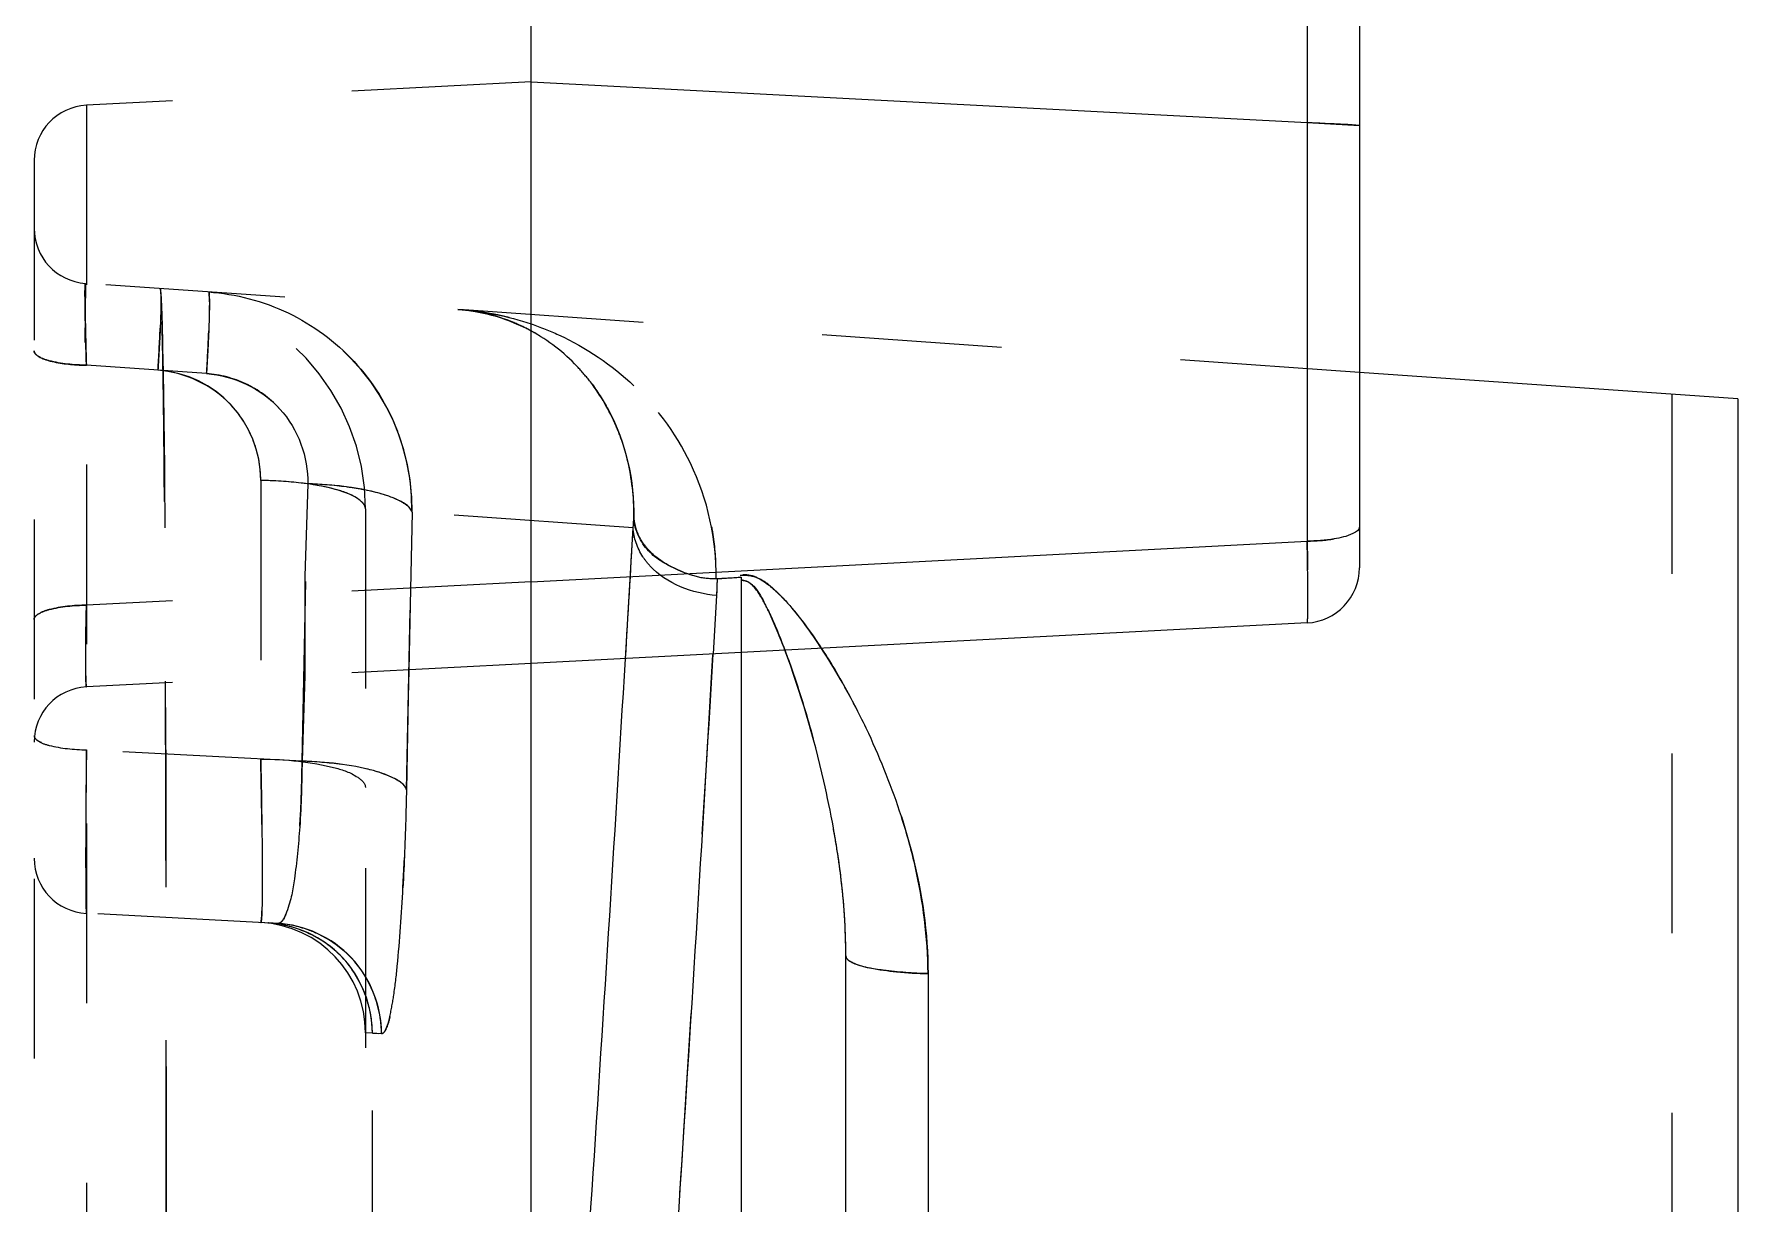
# Model space of a CAD drawing. Header units: millimetres. Extents: x 1727 to 4210, y -6182 to 759.
# Drawn here: x 2454.81 to 2470.31, y -3220.19 to -3209.55 of the extents above; entities that cross this region are included whole.
import ezdxf

# ---------------------------------------------------------------- set-up
doc = ezdxf.new("R2010")
doc.units = ezdxf.units.MM
doc.header["$LTSCALE"] = 16.335
doc.linetypes.add('HIDDEN', pattern=[0.2, 0.1, -0.1])
doc.layers.get('0').update_dxf_attribs({"linetype": 'CONTINUOUS'})
doc.layers.add('DEFAULT_2', color=8, linetype='HIDDEN')

msp = doc.modelspace()

# ---------------------------------------------------------------- linework, layer by layer
at = {"color": 7, "linetype": 'Continuous'}
for p, q in [((2459.329, -3432.148), (2459.329, -3184.712)), ((2466.39, -3195.887), (2466.39, -3214.166)), ((2466.867, -3195.888), (2466.867, -3214.409)), ((2459.329, -3209.99), (2466.39, -3210.36)), ((2470.31, -3212.873), (2466.867, -3212.632)), ((2470.31, -3212.873), (2470.31, -3226.186)), ((2459.329, -3214.537), (2466.39, -3214.166)), ((2466.39, -3214.91), (2459.329, -3215.28)), ((2461.241, -3215.18), (2461.241, -3225.464)), ((2462.193, -3372.539), (2462.193, -3217.939)), ((2462.941, -3218.1), (2462.941, -3225.324))]:
    msp.add_line(p, q, dxfattribs=at)
for centre, radius, start, end in [((2427.804, -3214.974), 38.595, 0.8117, 1.1985), ((2466.364, -3214.409), 0.502, 273, 0), ((1622.207, -3165.129), 839.477, 355.89557, 356.578075), ((1623.417, -3166.166), 839.002, 355.954681, 356.650003), ((2453.811, -3218.267), 8.403, 8.7847, 10.2298), ((2457.384, -3218.385), 5.584, 13.0751, 17.8908), ((2454.723, -3218.126), 7.48, 7.0509, 8.7871), ((2462.989, -3214.787), 3.313, 264.1985, 269.1839)]:
    msp.add_arc(centre, radius, start, end, dxfattribs=at)
for points, knots in [([(2466.867, -3210.385), (2466.867, -3210.388), (2466.849, -3210.387), (2466.829, -3210.384), (2466.783, -3210.38), (2466.7, -3210.375), (2466.566, -3210.37), (2466.453, -3210.363), (2466.39, -3210.36)], [0, 0, 0, 0, 0.019384, 0.074313, 0.163803, 0.285074, 0.608313, 1, 1, 1, 1]), ([(2466.867, -3214.037), (2466.867, -3214.065), (2466.772, -3214.122), (2466.694, -3214.136), (2466.636, -3214.146)], [0, 0, 0, 0, 0.323343, 1, 1, 1, 1]), ([(2466.39, -3214.91), (2466.393, -3214.91), (2466.392, -3214.893), (2466.396, -3214.874), (2466.396, -3214.831), (2466.398, -3214.749), (2466.397, -3214.612), (2466.396, -3214.494), (2466.395, -3214.427)], [0, 0, 0, 0, 0.018068, 0.069232, 0.152884, 0.268014, 0.5848, 1, 1, 1, 1]), ([(2462.08, -3216.775), (2462.054, -3216.632), (2461.941, -3216.085), (2461.784, -3215.547), (2461.639, -3215.159)], [0, 0, 0, 0, 0.25934, 1, 1, 1, 1]), ([(2462.401, -3215.917), (2462.369, -3215.849), (2462.239, -3215.584), (2462.092, -3215.326), (2461.971, -3215.142)], [0, 0, 0, 0, 0.254122, 1, 1, 1, 1]), ([(2462.257, -3218.002), (2462.307, -3218.026), (2462.441, -3218.056), (2462.574, -3218.075), (2462.654, -3218.083)], [0, 0, 0, 0, 0.40855, 1, 1, 1, 1])]:
    msp.add_open_spline(points, degree=3, knots=knots, dxfattribs=at)
for points in [[(2466.636, -3214.146), (2466.555, -3214.159), (2466.472, -3214.165), (2466.39, -3214.166)], [(2462.698, -3216.67), (2462.615, -3216.413), (2462.515, -3216.162), (2462.401, -3215.917)], [(2462.193, -3217.939), (2462.193, -3217.695), (2462.176, -3217.45), (2462.146, -3217.208)], [(2462.941, -3218.1), (2462.939, -3217.772), (2462.897, -3217.442), (2462.823, -3217.122)]]:
    msp.add_open_spline(points, degree=3, dxfattribs=at)
at = {"layer": 'DEFAULT_2', "color": 8, "linetype": 'HIDDEN'}
for p, q in [((2459.329, -3209.99), (2455.283, -3210.202)), ((2455.283, -3210.202), (2455.283, -3386.658)), ((2466.39, -3210.36), (2466.867, -3210.385)), ((2454.807, -3210.704), (2454.807, -3386.156)), ((2455.274, -3211.822), (2455.268, -3212.361)), ((2466.867, -3212.632), (2455.274, -3211.822)), ((2456.376, -3212.643), (2455.283, -3212.566)), ((2469.71, -3212.831), (2469.71, -3226.244)), ((2456.869, -3213.615), (2456.869, -3216.148)), ((2457.245, -3216.167), (2457.297, -3213.645)), ((2457.297, -3213.645), (2457.271, -3214.485)), ((2457.822, -3213.874), (2457.822, -3382.986)), ((2458.195, -3216.427), (2458.246, -3213.904)), ((2458.246, -3213.904), (2458.229, -3214.745)), ((2460.258, -3214.045), (2458.246, -3213.904)), ((2460.188, -3215.236), (2460.258, -3214.045)), ((2459.329, -3214.537), (2455.283, -3214.749)), ((2457.271, -3214.485), (2457.269, -3215.388)), ((2461.241, -3214.494), (2461.241, -3215.18)), ((2458.229, -3214.745), (2458.217, -3215.339)), ((2461.016, -3214.66), (2460.985, -3215.193)), ((2459.329, -3215.28), (2455.283, -3215.492)), ((2457.269, -3215.388), (2457.245, -3216.167)), ((2458.217, -3215.339), (2458.212, -3215.586)), ((2458.212, -3215.586), (2458.195, -3216.427)), ((2457.245, -3216.167), (2455.283, -3216.065)), ((2457.019, -3217.643), (2455.283, -3217.552)), ((2457.885, -3218.643), (2457.822, -3218.639)), ((2457.968, -3218.647), (2457.885, -3218.643)), ((2457.885, -3218.643), (2457.94, -3218.646)), ((2457.885, -3220.978), (2457.885, -3218.645))]:
    msp.add_line(p, q, dxfattribs=at)
for centre, radius, start, end in [((2455.309, -3210.704), 0.502, 93, 180), ((2455.309, -3211.321), 0.502, 180, 266), ((2455.812, -3213.874), 2.01, 0, 86), ((2456.28, -3213.873), 1.965, 359.4334, 64.4627), ((2487.569, -3211.549), 32.302, 181.1303, 181.5385), ((2437.009, -3211.45), 18.961, 356.4854, 357.6474), ((2437.434, -3211.48), 18.978, 356.4866, 357.6472), ((2458.534, -3213.71), 1.658, 57.8871, 63.1399), ((2498.758, -3211.262), 43.495, 181.5203, 181.7181), ((2455.307, -3210.831), 1.736, 266.8304, 269.1981), ((2455.865, -3213.614), 1.005, 359.9886, 86.0114), ((2456.822, -3217.127), 3.513, 83.2205, 89.2211), ((2457.181, -3217.183), 3.54, 82.4249, 88.1306), ((2457.273, -3216.522), 2.873, 79.4929, 82.4955), ((2458.297, -3213.884), 1.968, 355.3192, 357.8229), ((1622.172, -3165.126), 839.513, 356.578075, 356.659452), ((2460.833, -3213.85), 0.589, 210.958, 222.2891), ((2458.25, -3214.498), 2.774, 356.6574, 359.7987), ((2459.095, -3181.82), 32.744, 273.3784, 273.7584), ((2459.1, -3181.907), 32.657, 273.3786, 273.7586), ((1623.464, -3166.169), 838.954, 355.868526, 356.686517), ((2455.309, -3215.994), 0.502, 93, 180), ((2630.665, -3217.856), 175.392, 179.41482, 179.6094), ((2374.149, -3217.864), 82.738, 0.99036, 1.18876), ((2444.924, -3216.046), 12.322, 358.3715, 359.4361), ((2457.13, -3219.706), 3.54, 82.3033, 88.1311), ((2388.781, -3217.616), 68.104, 0.7337, 0.99416), ((2447.268, -3216.124), 9.977, 356.3599, 358.4358), ((2524.838, -3217.154), 69.562, 179.59311, 179.98647), ((2453.876, -3218.256), 8.336, 8.5807, 10.2338), ((2455.309, -3217.051), 0.502, 179.9999, 267.0002), ((2454.549, -3218.152), 7.656, 7.9758, 8.5643), ((2455.043, -3218.084), 7.157, 6.4724, 7.9855), ((2455.512, -3218.03), 6.685, 5.6351, 6.4638), ((2455.946, -3217.988), 6.249, 3.8257, 5.6453), ((2456.817, -3218.639), 1.005, 0, 87), ((2456.889, -3218.521), 0.883, 81.6878, 86.9541), ((2456.323, -3217.962), 5.871, 2.9544, 3.8149), ((2456.754, -3217.942), 5.439, 0.0257, 2.9792)]:
    msp.add_arc(centre, radius, start, end, dxfattribs=at)
for points, knots in [([(2455.283, -3212.566), (2455.28, -3212.468), (2455.276, -3212.327), (2455.273, -3212.15), (2455.27, -3212.041), (2455.271, -3211.955), (2455.268, -3211.882), (2455.275, -3211.852), (2455.269, -3211.821), (2455.274, -3211.822)], [0, 0, 0, 0, 0.39635, 0.56655, 0.713495, 0.833735, 0.923821, 0.980328, 1, 1, 1, 1]), ([(2455.952, -3211.869), (2455.957, -3211.87), (2455.956, -3211.898), (2455.961, -3211.931), (2455.96, -3212.002), (2455.959, -3212.134), (2455.949, -3212.343), (2455.94, -3212.518), (2455.934, -3212.612)], [0, 0, 0, 0, 0.020378, 0.076387, 0.166977, 0.290476, 0.619403, 1, 1, 1, 1]), ([(2455.952, -3239.941), (2455.961, -3238.115), (2455.977, -3234.534), (2455.995, -3229.334), (2456.005, -3225.222), (2456.009, -3222.186), (2456.01, -3220.151), (2456.009, -3218.307), (2456.006, -3216.671), (2456.002, -3215.26), (2455.996, -3214.231), (2455.991, -3213.53), (2455.987, -3213.099), (2455.982, -3212.732), (2455.977, -3212.43), (2455.971, -3212.196), (2455.967, -3212.04), (2455.962, -3211.952), (2455.96, -3211.906), (2455.955, -3211.886), (2455.955, -3211.869), (2455.952, -3211.869)], [0, 0, 0, 0, 0.195101, 0.382727, 0.555661, 0.634501, 0.707225, 0.773121, 0.831567, 0.881986, 0.923908, 0.941548, 0.956922, 0.969997, 0.980743, 0.989131, 0.995143, 0.997253, 0.998765, 0.999677, 1, 1, 1, 1]), ([(2455.952, -3211.869), (2455.955, -3211.869), (2455.955, -3211.887), (2455.96, -3211.907), (2455.962, -3211.952), (2455.967, -3212.041), (2455.972, -3212.198), (2455.975, -3212.333), (2455.976, -3212.412)], [0, 0, 0, 0, 0.016771, 0.064138, 0.142624, 0.252218, 0.564416, 1, 1, 1, 1]), ([(2456.393, -3211.9), (2456.398, -3211.9), (2456.397, -3211.928), (2456.403, -3211.96), (2456.401, -3212.031), (2456.4, -3212.163), (2456.391, -3212.372), (2456.381, -3212.548), (2456.376, -3212.643)], [0, 0, 0, 0, 0.019947, 0.074946, 0.164376, 0.286995, 0.616175, 1, 1, 1, 1]), ([(2456.393, -3211.9), (2456.4, -3211.901), (2456.396, -3211.943), (2456.401, -3211.962), (2456.401, -3211.982)], [0, 0, 0, 0, 0.262763, 1, 1, 1, 1]), ([(2456.401, -3211.982), (2456.402, -3211.999), (2456.402, -3212.092), (2456.398, -3212.184), (2456.395, -3212.259)], [0, 0, 0, 0, 0.187621, 1, 1, 1, 1]), ([(2461.012, -3214.509), (2461.018, -3214.15), (2460.865, -3213.466), (2460.27, -3212.682), (2459.506, -3212.208), (2458.941, -3212.078), (2458.663, -3212.059)], [0, 0, 0, 0, 0.289067, 0.541638, 0.775022, 1, 1, 1, 1]), ([(2459.334, -3212.257), (2459.281, -3212.228), (2459.07, -3212.126), (2458.837, -3212.071), (2458.663, -3212.059)], [0, 0, 0, 0, 0.257341, 1, 1, 1, 1]), ([(2458.663, -3212.059), (2458.716, -3212.062), (2458.93, -3212.088), (2459.138, -3212.157), (2459.284, -3212.231)], [0, 0, 0, 0, 0.244297, 1, 1, 1, 1]), ([(2459.331, -3212.191), (2459.415, -3212.22), (2459.755, -3212.354), (2460.064, -3212.564), (2460.264, -3212.754)], [0, 0, 0, 0, 0.244002, 1, 1, 1, 1]), ([(2459.869, -3212.719), (2459.831, -3212.67), (2459.678, -3212.49), (2459.487, -3212.341), (2459.334, -3212.257)], [0, 0, 0, 0, 0.261646, 1, 1, 1, 1]), ([(2455.283, -3212.566), (2455.169, -3212.565), (2455.014, -3212.55), (2454.858, -3212.5), (2454.807, -3212.456), (2454.807, -3212.437)], [0, 0, 0, 0, 0.66723, 0.885465, 1, 1, 1, 1]), ([(2454.807, -3212.437), (2454.807, -3212.453), (2454.846, -3212.493), (2454.98, -3212.543), (2455.113, -3212.559), (2455.211, -3212.564)], [0, 0, 0, 0, 0.115397, 0.325789, 1, 1, 1, 1]), ([(2455.976, -3212.412), (2455.999, -3213.563), (2456.006, -3216.804), (2456.013, -3222.829), (2455.991, -3230.854), (2455.968, -3236.789), (2455.952, -3239.941)], [0, 0, 0, 0, 0.125467, 0.353188, 0.65655, 1, 1, 1, 1]), ([(2456.376, -3212.643), (2456.622, -3212.66), (2457.117, -3212.89), (2457.302, -3213.403), (2457.297, -3213.645)], [0, 0, 0, 0, 0.505363, 1, 1, 1, 1]), ([(2460.164, -3213.28), (2460.146, -3213.226), (2460.071, -3213.028), (2459.963, -3212.842), (2459.869, -3212.719)], [0, 0, 0, 0, 0.267633, 1, 1, 1, 1]), ([(2459.874, -3212.726), (2459.932, -3212.802), (2460.169, -3213.169), (2460.272, -3213.62), (2460.263, -3213.959)], [0, 0, 0, 0, 0.221386, 1, 1, 1, 1]), ([(2460.263, -3213.959), (2460.265, -3213.898), (2460.26, -3213.669), (2460.216, -3213.44), (2460.164, -3213.28)], [0, 0, 0, 0, 0.266358, 1, 1, 1, 1]), ([(2457.822, -3213.874), (2457.822, -3213.835), (2457.72, -3213.747), (2457.408, -3213.647), (2457.096, -3213.618), (2456.869, -3213.615)], [0, 0, 0, 0, 0.114536, 0.332768, 1, 1, 1, 1]), ([(2457.822, -3213.874), (2457.822, -3213.848), (2457.772, -3213.784), (2457.578, -3213.689), (2457.383, -3213.656), (2457.236, -3213.639)], [0, 0, 0, 0, 0.121159, 0.324844, 1, 1, 1, 1]), ([(2458.246, -3213.904), (2458.235, -3213.864), (2458.127, -3213.788), (2457.817, -3213.682), (2457.515, -3213.652), (2457.297, -3213.645)], [0, 0, 0, 0, 0.125313, 0.349426, 1, 1, 1, 1]), ([(2458.246, -3213.904), (2458.231, -3213.849), (2458.058, -3213.756), (2457.905, -3213.717), (2457.797, -3213.697)], [0, 0, 0, 0, 0.343792, 1, 1, 1, 1]), ([(2460.411, -3214.391), (2460.387, -3214.366), (2460.308, -3214.265), (2460.262, -3214.137), (2460.258, -3214.045)], [0, 0, 0, 0, 0.275948, 1, 1, 1, 1]), ([(2460.411, -3214.391), (2460.387, -3214.366), (2460.308, -3214.265), (2460.262, -3214.137), (2460.258, -3214.045)], [0, 0, 0, 0, 0.275947, 1, 1, 1, 1]), ([(2460.971, -3214.035), (2460.978, -3214.073), (2461.003, -3214.23), (2461.011, -3214.389), (2461.009, -3214.509)], [0, 0, 0, 0, 0.241888, 1, 1, 1, 1]), ([(2461.024, -3214.509), (2460.903, -3214.516), (2460.672, -3214.449), (2460.471, -3214.327), (2460.397, -3214.246)], [0, 0, 0, 0, 0.52662, 1, 1, 1, 1]), ([(2461.009, -3214.508), (2460.891, -3214.516), (2460.671, -3214.442), (2460.471, -3214.332), (2460.398, -3214.256)], [0, 0, 0, 0, 0.530144, 1, 1, 1, 1]), ([(2461.23, -3214.48), (2461.311, -3214.446), (2461.495, -3214.553), (2461.718, -3214.781), (2461.968, -3215.122), (2462.205, -3215.522), (2462.342, -3215.793), (2462.401, -3215.917)], [0, 0, 0, 0, 0.137318, 0.268101, 0.524552, 0.785098, 1, 1, 1, 1]), ([(2461.971, -3215.142), (2461.88, -3215.003), (2461.762, -3214.83), (2461.586, -3214.65), (2461.494, -3214.559), (2461.376, -3214.484), (2461.279, -3214.477), (2461.23, -3214.48)], [0, 0, 0, 0, 0.482298, 0.603627, 0.72822, 0.858233, 1, 1, 1, 1]), ([(2461.639, -3215.159), (2461.595, -3215.042), (2461.521, -3214.862), (2461.413, -3214.646), (2461.309, -3214.517), (2461.241, -3214.523)], [0, 0, 0, 0, 0.489114, 0.734813, 1, 1, 1, 1]), ([(2461.241, -3214.523), (2461.342, -3214.52), (2461.468, -3214.748), (2461.579, -3214.998), (2461.685, -3215.28), (2461.812, -3215.66), (2461.953, -3216.158), (2462.042, -3216.566), (2462.08, -3216.774)], [0, 0, 0, 0, 0.124763, 0.244417, 0.36506, 0.487586, 0.739151, 1, 1, 1, 1]), ([(2454.807, -3214.878), (2454.807, -3214.859), (2454.858, -3214.815), (2455.014, -3214.765), (2455.169, -3214.75), (2455.283, -3214.749)], [0, 0, 0, 0, 0.114532, 0.33276, 1, 1, 1, 1]), ([(2455.283, -3214.749), (2455.169, -3214.75), (2455.014, -3214.765), (2454.858, -3214.815), (2454.807, -3214.859), (2454.807, -3214.878)], [0, 0, 0, 0, 0.667245, 0.885472, 1, 1, 1, 1]), ([(2455.283, -3215.492), (2455.278, -3215.493), (2455.283, -3215.462), (2455.275, -3215.432), (2455.278, -3215.36), (2455.276, -3215.273), (2455.277, -3215.164), (2455.278, -3214.988), (2455.281, -3214.847), (2455.283, -3214.749)], [0, 0, 0, 0, 0.019836, 0.076396, 0.166489, 0.286706, 0.433609, 0.603756, 1, 1, 1, 1]), ([(2455.277, -3215.393), (2455.277, -3215.418), (2455.276, -3215.453), (2455.281, -3215.479), (2455.281, -3215.493), (2455.283, -3215.492)], [0, 0, 0, 0, 0.737652, 0.931333, 1, 1, 1, 1]), ([(2454.807, -3215.935), (2454.807, -3215.955), (2454.857, -3216), (2455.015, -3216.047), (2455.169, -3216.063), (2455.283, -3216.065)], [0, 0, 0, 0, 0.117416, 0.332961, 1, 1, 1, 1]), ([(2454.873, -3215.999), (2454.866, -3215.996), (2454.845, -3215.986), (2454.825, -3215.972), (2454.815, -3215.958)], [0, 0, 0, 0, 0.304435, 1, 1, 1, 1]), ([(2455.283, -3216.065), (2455.281, -3216.263), (2455.278, -3216.547), (2455.276, -3216.905), (2455.276, -3217.123), (2455.277, -3217.299), (2455.277, -3217.418), (2455.279, -3217.487), (2455.279, -3217.523), (2455.283, -3217.538), (2455.281, -3217.552), (2455.283, -3217.552)], [0, 0, 0, 0, 0.400216, 0.572936, 0.720935, 0.840349, 0.928121, 0.959291, 0.981724, 0.995312, 1, 1, 1, 1]), ([(2456.869, -3216.148), (2456.873, -3216.346), (2456.878, -3216.631), (2456.882, -3216.989), (2456.883, -3217.207), (2456.882, -3217.383), (2456.881, -3217.501), (2456.878, -3217.57), (2456.876, -3217.606), (2456.873, -3217.622), (2456.872, -3217.636), (2456.869, -3217.635)], [0, 0, 0, 0, 0.400375, 0.573217, 0.721303, 0.840226, 0.927538, 0.958735, 0.98131, 0.995057, 1, 1, 1, 1]), ([(2456.869, -3216.148), (2457.096, -3216.151), (2457.407, -3216.18), (2457.72, -3216.28), (2457.822, -3216.369), (2457.822, -3216.408)], [0, 0, 0, 0, 0.667232, 0.885464, 1, 1, 1, 1]), ([(2457.245, -3216.167), (2457.243, -3216.366), (2457.234, -3216.719), (2457.185, -3217.198), (2457.141, -3217.464), (2457.063, -3217.646), (2457.019, -3217.643)], [0, 0, 0, 0, 0.392886, 0.707608, 0.912134, 1, 1, 1, 1]), ([(2458.195, -3216.427), (2458.183, -3216.386), (2458.073, -3216.31), (2457.764, -3216.204), (2457.462, -3216.175), (2457.245, -3216.167)], [0, 0, 0, 0, 0.127181, 0.353297, 1, 1, 1, 1]), ([(2458.195, -3216.427), (2458.181, -3216.38), (2458.045, -3216.296), (2457.918, -3216.258), (2457.83, -3216.238)], [0, 0, 0, 0, 0.353042, 1, 1, 1, 1]), ([(2457.969, -3218.645), (2457.987, -3218.646), (2458.024, -3218.579), (2458.05, -3218.47), (2458.086, -3218.271), (2458.129, -3217.884), (2458.171, -3217.259), (2458.189, -3216.725), (2458.195, -3216.427)], [0, 0, 0, 0, 0.024149, 0.079065, 0.166602, 0.285027, 0.602985, 1, 1, 1, 1]), ([(2458.195, -3216.427), (2458.193, -3216.505), (2458.186, -3216.803), (2458.175, -3217.101), (2458.163, -3217.32)], [0, 0, 0, 0, 0.262491, 1, 1, 1, 1]), ([(2462.698, -3216.67), (2462.734, -3216.781), (2462.869, -3217.247), (2462.941, -3217.732), (2462.941, -3218.1)], [0, 0, 0, 0, 0.24076, 1, 1, 1, 1]), ([(2456.869, -3217.636), (2456.872, -3217.636), (2456.873, -3217.622), (2456.878, -3217.593), (2456.879, -3217.555), (2456.879, -3217.529)], [0, 0, 0, 0, 0.068341, 0.258111, 1, 1, 1, 1]), ([(2457.019, -3217.643), (2457.027, -3217.644), (2457.074, -3217.628), (2457.091, -3217.576), (2457.106, -3217.539)], [0, 0, 0, 0, 0.166013, 1, 1, 1, 1]), ([(2457.885, -3218.643), (2457.885, -3218.394), (2457.687, -3217.879), (2457.183, -3217.652), (2456.936, -3217.639)], [0, 0, 0, 0, 0.50055, 1, 1, 1, 1]), ([(2457.968, -3218.647), (2457.968, -3218.399), (2457.77, -3217.883), (2457.266, -3217.656), (2457.019, -3217.643)], [0, 0, 0, 0, 0.50054, 1, 1, 1, 1]), ([(2457.394, -3217.741), (2457.364, -3217.727), (2457.244, -3217.677), (2457.115, -3217.648), (2457.019, -3217.643)], [0, 0, 0, 0, 0.260384, 1, 1, 1, 1]), ([(2457.824, -3218.306), (2457.78, -3218.183), (2457.648, -3217.949), (2457.429, -3217.793), (2457.311, -3217.737)], [0, 0, 0, 0, 0.499895, 1, 1, 1, 1]), ([(2462.257, -3218.002), (2462.247, -3217.997), (2462.221, -3217.984), (2462.193, -3217.959), (2462.193, -3217.939)], [0, 0, 0, 0, 0.36309, 1, 1, 1, 1]), ([(2462.193, -3217.939), (2462.193, -3217.944), (2462.202, -3217.975), (2462.234, -3217.991), (2462.257, -3218.002)], [0, 0, 0, 0, 0.16835, 1, 1, 1, 1]), ([(2462.941, -3218.1), (2462.805, -3218.098), (2462.576, -3218.077), (2462.342, -3218.043), (2462.257, -3218.002)], [0, 0, 0, 0, 0.589918, 1, 1, 1, 1]), ([(2457.968, -3218.647), (2457.968, -3218.606), (2457.956, -3218.433), (2457.898, -3218.264), (2457.834, -3218.149)], [0, 0, 0, 0, 0.237789, 1, 1, 1, 1]), ([(2457.885, -3218.643), (2457.885, -3218.615), (2457.88, -3218.501), (2457.854, -3218.388), (2457.824, -3218.306)], [0, 0, 0, 0, 0.239585, 1, 1, 1, 1]), ([(2458.045, -3218.489), (2458.036, -3218.529), (2458.025, -3218.579), (2457.987, -3218.646), (2457.969, -3218.645)], [0, 0, 0, 0, 0.694535, 1, 1, 1, 1])]:
    msp.add_open_spline(points, degree=3, knots=knots, dxfattribs=at)
for points in [[(2456.393, -3211.9), (2456.642, -3211.917), (2456.893, -3211.983), (2457.118, -3212.091)], [(2457.118, -3212.091), (2457.342, -3212.198), (2457.55, -3212.351), (2457.718, -3212.533)], [(2458.663, -3212.059), (2458.889, -3212.075), (2459.116, -3212.119), (2459.331, -3212.191)], [(2457.718, -3212.533), (2457.887, -3212.716), (2458.024, -3212.934), (2458.113, -3213.166)], [(2456.593, -3212.922), (2456.426, -3212.746), (2456.176, -3212.629), (2455.934, -3212.612)], [(2456.734, -3212.736), (2456.622, -3212.684), (2456.499, -3212.651), (2456.376, -3212.643)], [(2457.033, -3212.953), (2456.949, -3212.864), (2456.845, -3212.789), (2456.734, -3212.736)], [(2456.796, -3213.239), (2456.749, -3213.122), (2456.679, -3213.013), (2456.593, -3212.922)], [(2458.246, -3213.904), (2458.249, -3213.654), (2458.203, -3213.399), (2458.113, -3213.166)], [(2456.869, -3213.615), (2456.869, -3213.487), (2456.844, -3213.357), (2456.796, -3213.239)], [(2460.398, -3214.256), (2460.323, -3214.177), (2460.272, -3214.066), (2460.263, -3213.958)], [(2460.263, -3213.958), (2460.267, -3213.993), (2460.275, -3214.028), (2460.285, -3214.062)], [(2460.285, -3214.062), (2460.296, -3214.094), (2460.311, -3214.124), (2460.328, -3214.153)], [(2466.39, -3214.166), (2466.472, -3214.165), (2466.555, -3214.159), (2466.636, -3214.146)], [(2466.39, -3214.166), (2466.392, -3214.253), (2466.394, -3214.34), (2466.395, -3214.427)], [(2461.019, -3214.66), (2460.798, -3214.646), (2460.561, -3214.554), (2460.411, -3214.391)], [(2461.019, -3214.66), (2460.798, -3214.646), (2460.561, -3214.554), (2460.411, -3214.391)], [(2461.019, -3214.66), (2461.022, -3214.609), (2461.024, -3214.559), (2461.024, -3214.508)], [(2457.311, -3217.737), (2457.218, -3217.693), (2457.118, -3217.662), (2457.017, -3217.647)], [(2457.834, -3218.149), (2457.737, -3217.974), (2457.575, -3217.827), (2457.394, -3217.741)]]:
    msp.add_open_spline(points, degree=3, dxfattribs=at)

doc.saveas('drawing.dxf')
